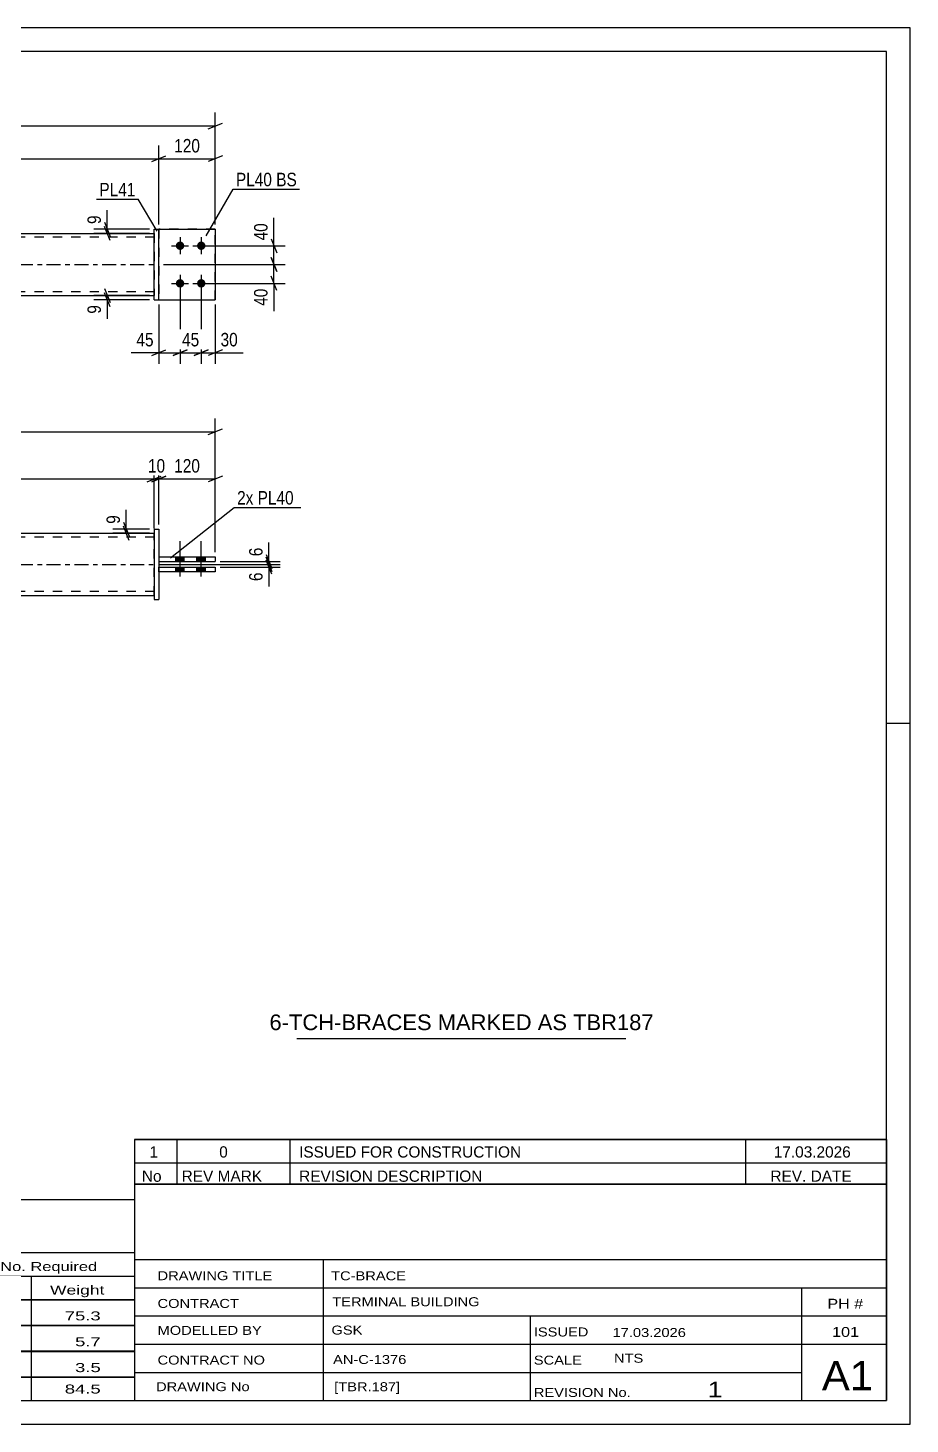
# Model space of a CAD drawing. Header units: millimetres. Extents: x 0 to 420, y 0 to 297.
# Drawn here: x 232.3 to 420, y 0 to 297 of the extents above; entities that cross this region are included whole.
import ezdxf

# ---------------------------------------------------------------- set-up
doc = ezdxf.new("R2010")
doc.units = ezdxf.units.MM
doc.linetypes.add('DXK_LINE_DOT2', pattern=[3.9198, 1.9599, -1.9599])
doc.linetypes.add('DXK_LINE_DOT3', pattern=[5.9187, 2.979, -0.9799, 0.9799, -0.9799])
doc.styles.add('Arial', font='ARIAL.TTF', dxfattribs={"height": 0.2})
doc.styles.add('Arial Narrow', font='ARIALN.TTF', dxfattribs={"height": 0.2})

# ---------------------------------------------------------------- blocks, each defined once
blk = doc.blocks.new('Unknown-580550448-1163')
at = {"color": 5, "linetype": 'Continuous'}
for p, q in [((420, 297), (0, 297)), ((420, 0), (420, 297)), ((415, 292), (5, 292)), ((415, 5), (415, 292)), ((420, 149), (415, 149)), ((5, 5), (415, 5)), ((0, 0), (420, 0))]:
    blk.add_line(p, q, dxfattribs=at)
blk = doc.blocks.new('Part-580550448-2104 - 2098')
at = {"linetype": 'Continuous'}
blk.add_hatch(color=2, dxfattribs=at).paths.add_polyline_path([(229.17, 176.29), (228.37, 177.69), (229.97, 177.69)])
at = {"color": 2, "linetype": 'Continuous'}
for p, q in [((83.07, 189.49), (171.07, 189.49)), ((171.17, 189.49), (259.17, 189.49)), ((83.07, 176.29), (171.07, 176.29)), ((171.17, 176.29), (259.17, 176.29)), ((229.17, 176.29), (228.37, 177.69)), ((228.37, 177.69), (229.97, 177.69)), ((229.97, 177.69), (229.17, 176.29))]:
    blk.add_line(p, q, dxfattribs=at)
at = {"color": 7, "linetype": 'DXK_LINE_DOT2'}
for p, q in [((83.07, 176.29), (83.07, 189.49)), ((171.07, 188.69), (83.07, 188.69)), ((259.17, 188.69), (171.17, 188.69)), ((259.17, 176.29), (259.17, 189.49)), ((171.07, 177.09), (83.07, 177.09)), ((259.17, 177.09), (171.17, 177.09))]:
    blk.add_line(p, q, dxfattribs=at)
at = {"color": 7, "linetype": 'DXK_LINE_DOT3'}
for p, q in [((83.07, 182.89), (171.07, 182.89)), ((171.17, 182.89), (259.17, 182.89))]:
    blk.add_line(p, q, dxfattribs=at)
at = {"color": 2, "linetype": 'Continuous'}
blk.add_circle((229.17, 177.19), 1, dxfattribs=at)
blk = doc.blocks.new('Part-580550448-2117 - 2098')
at = {"color": 2, "linetype": 'Continuous'}
for p, q in [((259.17, 190.39), (259.17, 175.39)), ((259.17, 190.39), (260.17, 190.39)), ((260.17, 190.39), (260.17, 175.39)), ((259.17, 175.39), (260.17, 175.39))]:
    blk.add_line(p, q, dxfattribs=at)
blk = doc.blocks.new('Part-580550448-2109 - 2098')
at = {"color": 2, "linetype": 'Continuous'}
for p, q in [((260.17, 181.29), (260.17, 182.29)), ((260.17, 182.29), (272.17, 182.29)), ((272.17, 181.29), (260.17, 181.29)), ((272.17, 182.29), (272.17, 181.29))]:
    blk.add_line(p, q, dxfattribs=at)
blk = doc.blocks.new('Part-580550448-2114 - 2098')
at = {"color": 2, "linetype": 'Continuous'}
for p, q in [((260.17, 184.49), (260.17, 183.49)), ((260.17, 184.49), (272.17, 184.49)), ((272.17, 184.49), (272.17, 183.49)), ((260.17, 183.49), (272.17, 183.49))]:
    blk.add_line(p, q, dxfattribs=at)
blk = doc.blocks.new('Bolt-580550448-2131 - 2098')
at = {"linetype": 'Continuous'}
for points in [[(265.57, 184.49), (263.77, 184.49), (263.77, 183.49), (265.57, 183.49)], [(265.57, 184.49), (263.77, 184.49), (263.77, 183.49), (265.57, 183.49)], [(270.07, 184.49), (268.27, 184.49), (268.27, 183.49), (270.07, 183.49)], [(270.07, 184.49), (268.27, 184.49), (268.27, 183.49), (270.07, 183.49)], [(265.57, 182.29), (263.77, 182.29), (263.77, 181.29), (265.57, 181.29)], [(265.57, 182.29), (263.77, 182.29), (263.77, 181.29), (265.57, 181.29)], [(270.07, 182.29), (268.27, 182.29), (268.27, 181.29), (270.07, 181.29)], [(270.07, 182.29), (268.27, 182.29), (268.27, 181.29), (270.07, 181.29)]]:
    blk.add_hatch(color=1, dxfattribs=at).paths.add_polyline_path(points)
at = {"color": 1, "linetype": 'Continuous'}
for p, q in [((264.67, 180.29), (264.67, 187.79)), ((264.67, 180.29), (264.67, 187.79)), ((269.17, 180.29), (269.17, 187.79)), ((269.17, 180.29), (269.17, 187.79)), ((263.77, 183.49), (263.77, 184.49)), ((263.77, 183.49), (263.77, 184.49)), ((265.57, 183.49), (265.57, 184.49)), ((265.57, 183.49), (265.57, 184.49)), ((268.27, 183.49), (268.27, 184.49)), ((268.27, 183.49), (268.27, 184.49)), ((270.07, 183.49), (270.07, 184.49)), ((270.07, 183.49), (270.07, 184.49)), ((263.77, 181.29), (263.77, 182.29)), ((263.77, 181.29), (263.77, 182.29)), ((265.57, 181.29), (265.57, 182.29)), ((265.57, 181.29), (265.57, 182.29)), ((268.27, 181.29), (268.27, 182.29)), ((268.27, 181.29), (268.27, 182.29)), ((270.07, 181.29), (270.07, 182.29)), ((270.07, 181.29), (270.07, 182.29))]:
    blk.add_line(p, q, dxfattribs=at)
blk = doc.blocks.new('Part-580550448-1754 - 1723')
at = {"color": 7, "linetype": 'DXK_LINE_DOT2'}
for p, q in [((272.17, 254.16), (260.17, 254.16)), ((260.17, 254.16), (260.17, 239.16)), ((272.17, 239.16), (272.17, 254.16)), ((260.17, 239.16), (272.17, 239.16))]:
    blk.add_line(p, q, dxfattribs=at)
blk = doc.blocks.new('Part-580550448-1729 - 1723')
at = {"color": 2, "linetype": 'Continuous'}
for p, q in [((83.07, 253.26), (171.07, 253.26)), ((171.17, 253.26), (259.17, 253.26)), ((83.07, 240.06), (171.07, 240.06)), ((171.17, 240.06), (259.17, 240.06))]:
    blk.add_line(p, q, dxfattribs=at)
at = {"color": 7, "linetype": 'DXK_LINE_DOT2'}
for p, q in [((83.07, 240.06), (83.07, 253.26)), ((171.07, 252.46), (83.07, 252.46)), ((259.17, 252.46), (171.17, 252.46)), ((259.17, 253.26), (259.17, 240.06)), ((171.07, 240.86), (83.07, 240.86)), ((259.17, 240.86), (171.17, 240.86))]:
    blk.add_line(p, q, dxfattribs=at)
at = {"color": 7, "linetype": 'DXK_LINE_DOT3'}
for p, q in [((83.07, 246.66), (171.07, 246.66)), ((171.17, 246.66), (259.17, 246.66))]:
    blk.add_line(p, q, dxfattribs=at)
blk = doc.blocks.new('Part-580550448-1759 - 1723')
at = {"color": 2, "linetype": 'Continuous'}
for p, q in [((260.17, 254.16), (272.17, 254.16)), ((272.17, 254.16), (272.17, 239.16)), ((260.17, 239.16), (272.17, 239.16))]:
    blk.add_line(p, q, dxfattribs=at)
at = {"color": 7, "linetype": 'DXK_LINE_DOT2'}
blk.add_line((260.17, 254.16), (260.17, 239.16), dxfattribs=at)
blk = doc.blocks.new('Part-580550448-1764 - 1723')
at = {"color": 2, "linetype": 'Continuous'}
for p, q in [((259.17, 239.16), (259.17, 254.16)), ((259.17, 254.16), (260.17, 254.16)), ((260.17, 239.16), (260.17, 254.16)), ((259.17, 239.16), (260.17, 239.16))]:
    blk.add_line(p, q, dxfattribs=at)
blk = doc.blocks.new('Bolt-580550448-1776 - 1723')
at = {"linetype": 'Continuous'}
for points in [[(264.67, 251.56, -1), (264.67, 249.76, -1)], [(269.17, 251.56, -1), (269.17, 249.76, -1)], [(264.67, 243.56, -1), (264.67, 241.76, -1)], [(269.17, 243.56, -1), (269.17, 241.76, -1)]]:
    blk.add_hatch(color=1, dxfattribs=at).paths.add_polyline_path(points)
at = {"color": 1, "linetype": 'Continuous'}
for p, q in [((264.67, 252.46), (264.67, 248.86)), ((269.17, 252.46), (269.17, 248.86)), ((262.87, 250.66), (266.47, 250.66)), ((267.37, 250.66), (270.97, 250.66)), ((264.67, 244.46), (264.67, 240.86)), ((269.17, 244.46), (269.17, 240.86)), ((262.87, 242.66), (266.47, 242.66)), ((267.37, 242.66), (270.97, 242.66))]:
    blk.add_line(p, q, dxfattribs=at)
blk = doc.blocks.new('StraightDimension-580550448-2258 - 2098')
at = {"color": 7, "linetype": 'Continuous'}
for p, q in [((70.07, 185.49), (70.07, 213.93)), ((272.17, 185.49), (272.17, 213.93)), ((71.57, 211.68), (68.57, 210.48)), ((70.07, 211.08), (272.17, 211.08)), ((270.67, 210.48), (273.67, 211.68))]:
    blk.add_line(p, q, dxfattribs=at)
at = {"color": 0}
blk.add_wipeout([(175.37, 211.83), (175.37, 216.03), (166.86, 216.03), (166.86, 211.83)], dxfattribs=at)
at = {"color": 3, "style": 'Arial Narrow'}
blk.add_text('2677', height=2.863, dxfattribs=at).set_placement((167.46, 212.43))
blk = doc.blocks.new('StraightDimension-580550448-2302 - 2098')
at = {"color": 7, "linetype": 'Continuous'}
for p, q in [((258.17, 190.39), (250.38, 190.39)), ((252.63, 191.89), (253.83, 188.89)), ((253.83, 187.99), (252.63, 190.99)), ((253.23, 189.49), (253.23, 190.39)), ((258.17, 189.49), (250.38, 189.49))]:
    blk.add_line(p, q, dxfattribs=at)
at = {"color": 0}
blk.add_wipeout([(252.48, 193.94), (248.28, 193.94), (248.28, 190.91), (252.48, 190.91)], dxfattribs=at)
at = {"color": 7, "linetype": 'Continuous'}
blk.add_line((253.23, 190.39), (253.23, 194.46), dxfattribs=at)
blk.add_line((253.23, 190.39), (253.23, 194.46), dxfattribs=at)
at = {"color": 3, "style": 'Arial Narrow'}
blk.add_text('9', height=2.86, rotation=90.0002, dxfattribs=at).set_placement((251.88, 191.51))
blk = doc.blocks.new('StraightDimension-580550448-2174 - 2098')
at = {"color": 7, "linetype": 'Continuous'}
for p, q in [((260.17, 191.39), (260.17, 203.91)), ((272.17, 185.49), (272.17, 203.91)), ((258.67, 200.46), (261.67, 201.66)), ((260.17, 201.06), (272.17, 201.06)), ((273.67, 201.66), (270.67, 200.46))]:
    blk.add_line(p, q, dxfattribs=at)
at = {"color": 0}
blk.add_wipeout([(269.51, 201.81), (269.51, 206.01), (262.82, 206.01), (262.82, 201.81)], dxfattribs=at)
at = {"color": 3, "style": 'Arial Narrow'}
blk.add_text('120', height=2.863, dxfattribs=at).set_placement((263.42, 202.41))
blk = doc.blocks.new('StraightDimension-580550448-2184 - 2098')
at = {"color": 7, "linetype": 'Continuous'}
for p, q in [((83.07, 190.49), (83.07, 203.91)), ((259.17, 190.49), (259.17, 203.91)), ((84.57, 201.66), (81.57, 200.46)), ((83.07, 201.06), (259.17, 201.06)), ((257.67, 200.46), (260.67, 201.66))]:
    blk.add_line(p, q, dxfattribs=at)
at = {"color": 0}
blk.add_wipeout([(175.37, 201.81), (175.37, 206.01), (166.86, 206.01), (166.86, 201.81)], dxfattribs=at)
at = {"color": 3, "style": 'Arial Narrow'}
blk.add_text('2417', height=2.863, dxfattribs=at).set_placement((167.46, 202.41))
blk = doc.blocks.new('StraightDimension-580550448-2214 - 2098')
at = {"color": 7, "linetype": 'Continuous'}
for p, q in [((259.17, 190.49), (259.17, 203.91)), ((260.17, 191.39), (260.17, 203.91)), ((257.67, 200.46), (260.67, 201.66)), ((261.67, 201.66), (258.67, 200.46)), ((259.17, 201.06), (260.17, 201.06))]:
    blk.add_line(p, q, dxfattribs=at)
at = {"color": 0}
blk.add_wipeout([(262.09, 201.81), (262.09, 206.01), (257.24, 206.01), (257.24, 201.81)], dxfattribs=at)
at = {"color": 3, "style": 'Arial Narrow'}
blk.add_text('10', height=2.863, dxfattribs=at).set_placement((257.84, 202.41))
blk = doc.blocks.new('StraightDimension-580550448-2269 - 2098')
at = {"color": 7, "linetype": 'Continuous'}
for p, q in [((282.97, 184.99), (284.17, 181.99)), ((284.17, 181.39), (282.97, 184.39)), ((260.17, 182.89), (285.97, 182.89)), ((273.17, 183.49), (285.97, 183.49)), ((283.57, 182.89), (283.57, 183.49))]:
    blk.add_line(p, q, dxfattribs=at)
at = {"color": 0}
blk.add_wipeout([(282.82, 187.04), (278.62, 187.04), (278.62, 184.01), (282.82, 184.01)], dxfattribs=at)
at = {"color": 7, "linetype": 'Continuous'}
blk.add_line((283.57, 183.49), (283.57, 187.56), dxfattribs=at)
blk.add_line((283.57, 183.49), (283.57, 187.56), dxfattribs=at)
at = {"color": 3, "style": 'Arial Narrow'}
blk.add_text('6', height=2.86, rotation=90.0002, dxfattribs=at).set_placement((282.22, 184.61))
blk = doc.blocks.new('StraightDimension-580550448-2285 - 2098')
at = {"color": 7, "linetype": 'Continuous'}
for p, q in [((282.97, 184.39), (284.17, 181.39)), ((260.17, 182.89), (285.97, 182.89)), ((273.17, 182.29), (285.97, 182.29)), ((284.17, 180.79), (282.97, 183.79)), ((283.57, 182.29), (283.57, 182.89))]:
    blk.add_line(p, q, dxfattribs=at)
at = {"color": 0}
blk.add_wipeout([(282.82, 181.76), (278.62, 181.76), (278.62, 178.73), (282.82, 178.73)], dxfattribs=at)
at = {"color": 7, "linetype": 'Continuous'}
blk.add_line((283.57, 182.29), (283.57, 178.21), dxfattribs=at)
blk.add_line((283.57, 182.29), (283.57, 178.21), dxfattribs=at)
at = {"color": 3, "style": 'Arial Narrow'}
blk.add_text('6', height=2.86, rotation=90.0002, dxfattribs=at).set_placement((282.22, 179.33))
blk = doc.blocks.new('StraightDimension-580550448-1886 - 1723')
at = {"color": 7, "linetype": 'Continuous'}
for p, q in [((248.57, 241.56), (249.77, 238.56)), ((249.77, 237.66), (248.57, 240.66)), ((258.17, 240.06), (246.32, 240.06)), ((258.17, 239.16), (246.32, 239.16)), ((249.17, 239.16), (249.17, 240.06))]:
    blk.add_line(p, q, dxfattribs=at)
at = {"color": 0}
blk.add_wipeout([(248.42, 238.64), (244.22, 238.64), (244.22, 235.61), (248.42, 235.61)], dxfattribs=at)
at = {"color": 7, "linetype": 'Continuous'}
blk.add_line((249.17, 239.16), (249.17, 235.08), dxfattribs=at)
blk.add_line((249.17, 239.16), (249.17, 235.08), dxfattribs=at)
at = {"color": 3, "style": 'Arial Narrow'}
blk.add_text('9', height=2.86, rotation=90.0002, dxfattribs=at).set_placement((247.82, 236.21))
blk = doc.blocks.new('StraightDimension-580550448-1837 - 1723')
at = {"color": 7, "linetype": 'Continuous'}
for p, q in [((264.67, 241.66), (264.67, 225.51)), ((260.17, 238.16), (260.17, 225.51)), ((258.67, 227.31), (261.67, 228.51)), ((260.17, 227.91), (264.67, 227.91)), ((266.17, 228.51), (263.17, 227.31))]:
    blk.add_line(p, q, dxfattribs=at)
at = {"color": 0}
blk.add_wipeout([(259.64, 228.66), (259.64, 232.86), (254.78, 232.86), (254.78, 228.66)], dxfattribs=at)
at = {"color": 7, "linetype": 'Continuous'}
blk.add_line((260.17, 227.91), (254.26, 227.91), dxfattribs=at)
blk.add_line((260.17, 227.91), (254.26, 227.91), dxfattribs=at)
at = {"color": 3, "style": 'Arial Narrow'}
blk.add_text('45', height=2.863, dxfattribs=at).set_placement((255.38, 229.26))
blk = doc.blocks.new('StraightDimension-580550448-2026 - 1723')
at = {"color": 7, "linetype": 'Continuous'}
for p, q in [((82.07, 255.16), (82.07, 272.01)), ((260.17, 255.16), (260.17, 272.01)), ((83.57, 269.76), (80.57, 268.56)), ((82.07, 269.16), (260.17, 269.16)), ((258.67, 268.56), (261.67, 269.76))]:
    blk.add_line(p, q, dxfattribs=at)
at = {"color": 0}
blk.add_wipeout([(175.37, 269.91), (175.37, 274.11), (166.86, 274.11), (166.86, 269.91)], dxfattribs=at)
at = {"color": 3, "style": 'Arial Narrow'}
blk.add_text('2437', height=2.863, dxfattribs=at).set_placement((167.46, 270.51))
blk = doc.blocks.new('StraightDimension-580550448-1802 - 1723')
at = {"color": 7, "linetype": 'Continuous'}
for p, q in [((269.17, 241.66), (269.17, 225.51)), ((272.17, 238.16), (272.17, 225.51)), ((267.67, 227.31), (270.67, 228.51)), ((269.17, 227.91), (272.17, 227.91)), ((273.67, 228.51), (270.67, 227.31))]:
    blk.add_line(p, q, dxfattribs=at)
at = {"color": 0}
blk.add_wipeout([(277.55, 228.66), (277.55, 232.86), (272.69, 232.86), (272.69, 228.66)], dxfattribs=at)
at = {"color": 7, "linetype": 'Continuous'}
blk.add_line((272.17, 227.91), (278.07, 227.91), dxfattribs=at)
blk.add_line((272.17, 227.91), (278.07, 227.91), dxfattribs=at)
at = {"color": 3, "style": 'Arial Narrow'}
blk.add_text('30', height=2.863, dxfattribs=at).set_placement((273.29, 229.26))
blk = doc.blocks.new('StraightDimension-580550448-1821 - 1723')
at = {"color": 7, "linetype": 'Continuous'}
for p, q in [((264.67, 241.66), (264.67, 225.51)), ((269.17, 241.66), (269.17, 225.51)), ((263.17, 227.31), (266.17, 228.51)), ((264.67, 227.91), (269.17, 227.91)), ((270.67, 228.51), (267.67, 227.31))]:
    blk.add_line(p, q, dxfattribs=at)
at = {"color": 0}
blk.add_wipeout([(269.34, 228.66), (269.34, 232.86), (264.49, 232.86), (264.49, 228.66)], dxfattribs=at)
at = {"color": 3, "style": 'Arial Narrow'}
blk.add_text('45', height=2.863, dxfattribs=at).set_placement((265.09, 229.26))
blk = doc.blocks.new('StraightDimension-580550448-1860 - 1723')
at = {"color": 7, "linetype": 'Continuous'}
for p, q in [((261.17, 246.66), (287.03, 246.66)), ((284.03, 248.16), (285.23, 245.16)), ((284.63, 242.66), (284.63, 246.66)), ((285.23, 241.16), (284.03, 244.16)), ((270.17, 242.66), (287.03, 242.66))]:
    blk.add_line(p, q, dxfattribs=at)
at = {"color": 0}
blk.add_wipeout([(283.88, 242.14), (279.68, 242.14), (279.68, 237.28), (283.88, 237.28)], dxfattribs=at)
at = {"color": 7, "linetype": 'Continuous'}
blk.add_line((284.63, 242.66), (284.63, 236.76), dxfattribs=at)
blk.add_line((284.63, 242.66), (284.63, 236.76), dxfattribs=at)
at = {"color": 3, "style": 'Arial Narrow'}
blk.add_text('40', height=2.863, rotation=90.0002, dxfattribs=at).set_placement((283.28, 237.88))
blk = doc.blocks.new('StraightDimension-580550448-1869 - 1723')
at = {"color": 7, "linetype": 'Continuous'}
for p, q in [((270.17, 250.66), (287.03, 250.66)), ((284.03, 252.16), (285.23, 249.16)), ((284.63, 246.66), (284.63, 250.66)), ((261.17, 246.66), (287.03, 246.66)), ((285.23, 245.16), (284.03, 248.16))]:
    blk.add_line(p, q, dxfattribs=at)
at = {"color": 0}
blk.add_wipeout([(283.88, 256.04), (279.68, 256.04), (279.68, 251.19), (283.88, 251.19)], dxfattribs=at)
at = {"color": 7, "linetype": 'Continuous'}
blk.add_line((284.63, 250.66), (284.63, 256.57), dxfattribs=at)
blk.add_line((284.63, 250.66), (284.63, 256.57), dxfattribs=at)
at = {"color": 3, "style": 'Arial Narrow'}
blk.add_text('40', height=2.863, rotation=90.0002, dxfattribs=at).set_placement((283.28, 251.79))
blk = doc.blocks.new('StraightDimension-580550448-1893 - 1723')
at = {"color": 7, "linetype": 'Continuous'}
for p, q in [((248.57, 255.66), (249.77, 252.66)), ((258.17, 254.16), (246.32, 254.16)), ((258.17, 253.26), (246.32, 253.26)), ((249.77, 251.76), (248.57, 254.76)), ((249.17, 253.26), (249.17, 254.16))]:
    blk.add_line(p, q, dxfattribs=at)
at = {"color": 0}
blk.add_wipeout([(248.42, 257.72), (244.22, 257.72), (244.22, 254.69), (248.42, 254.69)], dxfattribs=at)
at = {"color": 7, "linetype": 'Continuous'}
blk.add_line((249.17, 254.16), (249.17, 258.24), dxfattribs=at)
blk.add_line((249.17, 254.16), (249.17, 258.24), dxfattribs=at)
at = {"color": 3, "style": 'Arial Narrow'}
blk.add_text('9', height=2.86, rotation=90.0002, dxfattribs=at).set_placement((247.82, 255.29))
blk = doc.blocks.new('StraightDimension-580550448-1984 - 1723')
at = {"color": 7, "linetype": 'Continuous'}
for p, q in [((71.57, 276.76), (68.57, 275.56)), ((70.07, 255.16), (70.07, 279.01)), ((270.67, 275.56), (273.67, 276.76)), ((272.17, 255.16), (272.17, 279.01)), ((70.07, 276.16), (272.17, 276.16))]:
    blk.add_line(p, q, dxfattribs=at)
at = {"color": 0}
blk.add_wipeout([(175.37, 276.91), (175.37, 281.11), (166.86, 281.11), (166.86, 276.91)], dxfattribs=at)
at = {"color": 3, "style": 'Arial Narrow'}
blk.add_text('2677', height=2.863, dxfattribs=at).set_placement((167.46, 277.51))
blk = doc.blocks.new('StraightDimension-580550448-2004 - 1723')
at = {"color": 7, "linetype": 'Continuous'}
for p, q in [((260.17, 255.16), (260.17, 272.01)), ((272.17, 255.16), (272.17, 272.01)), ((258.67, 268.56), (261.67, 269.76)), ((260.17, 269.16), (272.17, 269.16)), ((273.67, 269.76), (270.67, 268.56))]:
    blk.add_line(p, q, dxfattribs=at)
at = {"color": 0}
blk.add_wipeout([(269.51, 269.91), (269.51, 274.11), (262.82, 274.11), (262.82, 269.91)], dxfattribs=at)
at = {"color": 3, "style": 'Arial Narrow'}
blk.add_text('120', height=2.863, dxfattribs=at).set_placement((263.42, 270.51))
blk = doc.blocks.new('Unknown-580550448-3315')
at = {"color": 7, "linetype": 'Continuous'}
for p, q in [((255, 60.55), (415, 60.55)), ((415, 60.55), (255, 60.55)), ((255, 60.55), (255, 55.55)), ((264, 60.55), (264, 55.55)), ((288, 60.55), (288, 55.55)), ((385, 60.55), (385, 55.55)), ((415, 60.55), (415, 55.55)), ((255, 55.55), (415, 55.55)), ((255, 55.55), (255, 51.05)), ((255, 55.55), (415, 55.55)), ((264, 55.55), (264, 51.05)), ((288, 55.55), (288, 51.05)), ((385, 55.55), (385, 51.05)), ((415, 55.55), (415, 51.05)), ((415, 51.05), (255, 51.05))]:
    blk.add_line(p, q, dxfattribs=at)
at = {"color": 7, "linetype": 'Continuous', "style": 'Arial Narrow'}
for s, height, width, p in [('1', 2.39, 1.196471, (258.16, 56.7)), ('0', 2.39, 1.196471, (273, 56.7)), ('ISSUED FOR CONSTRUCTION', 2.3861, 1.196471, (290, 56.7)), ('17.03.2026', 2.386, 1.196471, (391, 56.7)), ('No', 2.386, 1.2, (256.54, 51.55)), ('REV MARK', 2.386, 1.2, (265, 51.55)), ('REVISION DESCRIPTION', 2.3861, 1.2, (290, 51.55)), ('REV. DATE', 2.386, 1.2, (390.28, 51.55))]:
    blk.add_text(s, height=height, dxfattribs=dict(at, width=width)).set_placement(p)
blk = doc.blocks.new('Unknown-580550448-3314')
at = {"color": 7, "linetype": 'Continuous'}
for p, q in [((255, 51.05), (255, 5)), ((255, 51.05), (415, 51.05)), ((415, 51), (415, 5)), ((255, 35), (415, 35)), ((295.14, 35), (295.14, 5)), ((255, 29), (415, 29)), ((397, 5.05), (397, 29.05)), ((255, 23), (415, 23)), ((339.14, 23), (339.14, 5)), ((255, 17), (415, 17)), ((255, 11), (397, 11)), ((255, 5), (415, 5))]:
    blk.add_line(p, q, dxfattribs=at)
at = {"color": 7, "style": 'Arial Narrow'}
for s, height, width, p in [('DRAWING TITLE', 1.9089, 1.425378, (259.88, 30.61)), ('TC-BRACE', 1.909, 1.425378, (296.81, 30.59)), ('TERMINAL BUILDING', 1.9089, 1.425378, (297.06, 25.07)), ('CONTRACT', 1.909, 1.425378, (259.88, 24.71)), ('MODELLED BY', 1.9089, 1.425378, (259.88, 18.98)), ('GSK', 1.909, 1.425378, (296.88, 19.04)), ('ISSUED', 1.909, 1.425378, (339.94, 18.64)), ('17.03.2026', 1.909, 1.425378, (356.69, 18.52)), ('CONTRACT NO', 1.9089, 1.425378, (259.88, 12.66)), ('AN-C-1376', 1.909, 1.425378, (297.23, 12.78)), ('SCALE', 1.909, 1.425378, (339.94, 12.65)), ('A1', 6.204, 1.25, (401.24, 7.2)), ('DRAWING No', 1.909, 1.425378, (259.56, 7)), ('[TBR.187]', 1.909, 1.425378, (297.46, 6.99)), ('1', 3.34, 1.5, (376.91, 5.68)), ('REVISION No.', 1.9089, 1.425378, (339.94, 5.77))]:
    blk.add_text(s, height=height, dxfattribs=dict(at, width=width)).set_placement(p)
at = {"color": 7, "linetype": 'Continuous', "style": 'Arial Narrow'}
for s, height, width, p in [('PH #', 2.1, 1.42538, (402.4, 24.55)), ('101', 2.1, 1.42538, (403.41, 18.55)), ('NTS', 1.909, 1.425378, (357, 13.05))]:
    blk.add_text(s, height=height, dxfattribs=dict(at, width=width)).set_placement(p)
blk = doc.blocks.new('Unknown-580550448-3316')
at = {"color": 7, "linetype": 'Continuous'}
for p, q in [((95, 47.75), (255, 47.75)), ((95, 36.5), (95, 47.75)), ((255, 47.75), (255, 36.5)), ((95, 36.5), (255, 36.5)), ((95, 36.5), (95, 31.5)), ((255, 36.5), (255, 31.5)), ((95, 31.5), (255, 31.5)), ((95, 31.5), (95, 26.5)), ((119, 31.5), (119, 26.5)), ((154.5, 31.5), (154.5, 26.5)), ((180.5, 31.5), (180.5, 26.5)), ((193.5, 31.5), (193.5, 26.5)), ((211, 31.5), (211, 26.5)), ((233, 31.5), (233, 26.5)), ((255, 31.5), (255, 26.5)), ((95, 26.5), (255, 26.5)), ((95, 26.45), (95, 21.05)), ((95, 26.45), (255, 26.45)), ((119, 26.5), (119, 21)), ((154.5, 26.5), (154.5, 21)), ((180.5, 26.5), (180.5, 21)), ((193.5, 26.5), (193.5, 21)), ((211, 26.5), (211, 21)), ((233, 26.5), (233, 21)), ((255, 26.45), (255, 21.05)), ((95, 21.05), (255, 21.05)), ((95, 20.95), (95, 15.55)), ((95, 20.95), (255, 20.95)), ((119, 21), (119, 15.5)), ((154.5, 21), (154.5, 15.5)), ((180.5, 21), (180.5, 15.5)), ((193.5, 21), (193.5, 15.5)), ((211, 21), (211, 15.5)), ((233, 21), (233, 15.5)), ((255, 20.95), (255, 15.55)), ((95, 15.55), (255, 15.55)), ((95, 15.45), (95, 10.05)), ((95, 15.45), (255, 15.45)), ((119, 15.5), (119, 10)), ((154.5, 15.5), (154.5, 10)), ((180.5, 15.5), (180.5, 10)), ((193.5, 15.5), (193.5, 10)), ((211, 15.5), (211, 10)), ((233, 15.5), (233, 10)), ((255, 15.45), (255, 10.05)), ((95, 10.05), (255, 10.05)), ((95, 10), (255, 10)), ((95, 10), (95, 5)), ((211, 10), (211, 5)), ((233, 10), (233, 5)), ((255, 10), (255, 5)), ((95, 5), (255, 5))]:
    blk.add_line(p, q, dxfattribs=at)
at = {"color": 7, "style": 'Arial Narrow'}
for s, height, width, p in [('GENERAL NOTES & WELD DETAILS :', 2.8633, 1.4, (96.15, 40.06)), ('REFER TYP DRAWING TYP-01', 1.9089, 1.6, (179.7, 40.16)), ("MATERIAL LIST FOR ASSEMBLY MK'D", 1.9089, 1.6, (96.15, 32.56)), ('TBR187', 1.909, 1.794707, (187.59, 32.47)), ('6', 1.91, 1.794707, (217.08, 32.56)), ('No. Required', 1.9089, 1.6, (226.41, 32.56)), ('Mark', 1.909, 1.7, (96.34, 27.5)), ('Profile', 1.909, 1.7, (129.41, 27.5)), ('Material', 1.909, 1.7, (159.54, 27.56)), ('No.', 1.909, 1.7, (184.5, 27.56)), ('Length', 1.909, 1.7, (195, 27.56)), ('Area', 1.909, 1.7, (217.5, 27.56)), ('Weight', 1.909, 1.7, (237, 27.56))]:
    blk.add_text(s, height=height, dxfattribs=dict(at, width=width)).set_placement(p)
at = {"color": 7, "linetype": 'Continuous', "style": 'Arial Narrow'}
for s, height, width, p in [('TBR187', 1.909, 1.794707, (96.5, 22.06)), ('SHS132*8', 1.909, 1.794707, (121, 22.06)), ('E350', 1.909, 1.794707, (160.74, 22.06)), ('1', 1.91, 1.794707, (184.86, 22.06)), ('2417', 1.909, 1.794707, (197.58, 22.06)), ('1.3', 1.909, 1.794707, (221.32, 22.06)), ('75.3', 1.909, 1.794707, (240.14, 22.06)), ('PL40', 1.909, 1.794707, (96.5, 16.56)), ('PL10*120', 1.909, 1.794707, (121, 16.56)), ('E350', 1.909, 1.794707, (160.74, 16.56)), ('4', 1.91, 1.794707, (184.86, 16.56)), ('150', 1.909, 1.794707, (199.77, 16.56)), ('0.0', 1.909, 1.794707, (221.32, 16.56)), ('5.7', 1.909, 1.794707, (242.33, 16.56)), ('PL41', 1.909, 1.794707, (96.5, 11.06)), ('PL10*150', 1.909, 1.794707, (121, 11.06)), ('E350', 1.909, 1.794707, (160.74, 11.06)), ('2', 1.91, 1.794707, (184.86, 11.06)), ('150', 1.909, 1.794707, (199.77, 11.06)), ('0.1', 1.909, 1.794707, (221.32, 11.06)), ('3.5', 1.909, 1.794707, (242.33, 11.06)), ('Total', 1.909, 1.7, (197.33, 6.5)), ('1.5', 1.909, 1.794707, (220.83, 6.5)), ('84.5', 1.909, 1.794707, (240.14, 6.5))]:
    blk.add_text(s, height=height, dxfattribs=dict(at, width=width)).set_placement(p)
blk = doc.blocks.new('Unknown-580550448-3317')
at = {"color": 7, "linetype": 'Continuous'}
blk.add_line((289.5, 82.05), (359.5, 82.05), dxfattribs=at)
at = {"color": 7, "style": 'Arial'}
blk.add_text('6-TCH-BRACES MARKED AS TBR187', height=3.3428, dxfattribs=at).set_placement((283.69, 83.8))
blk = doc.blocks.new('MarkSet-580550448-2855 - 2098')
at = {"color": 0}
blk.add_wipeout([(280.27, 195.61), (280.27, 198.61), (276.8, 198.61), (276.8, 195.61)], dxfattribs=at)
blk.add_wipeout([(280.27, 195.61), (280.27, 198.61), (276.8, 198.61), (276.8, 195.61)], dxfattribs=at)
at = {"color": 30, "linetype": 'Continuous'}
blk.add_line((262.6, 184.26), (276.2, 195.01), dxfattribs=at)
at = {"color": 0}
blk.add_wipeout([(288.84, 195.61), (288.84, 198.61), (281.17, 198.61), (281.17, 195.61)], dxfattribs=at)
blk.add_wipeout([(288.84, 195.61), (288.84, 198.61), (281.17, 198.61), (281.17, 195.61)], dxfattribs=at)
at = {"color": 30, "linetype": 'Continuous'}
blk.add_line((276.2, 195.01), (290.34, 195.01), dxfattribs=at)
at = {"color": 3, "style": 'Arial Narrow'}
for s, p in [('2x', (276.8, 195.61)), ('PL40', (281.17, 195.61))]:
    blk.add_text(s, height=2.863, dxfattribs=at).set_placement(p)
blk = doc.blocks.new('Mark-580550448-1760 - 1723')
at = {"color": 0}
blk.add_wipeout([(255.18, 261.18), (255.18, 264.18), (247.5, 264.18), (247.5, 261.18)], dxfattribs=at)
blk.add_wipeout([(255.18, 261.18), (255.18, 264.18), (247.5, 264.18), (247.5, 261.18)], dxfattribs=at)
at = {"color": 30, "linetype": 'Continuous'}
for p in [(246.9, 260.58), (259.79, 253.73)]:
    blk.add_line(p, (255.78, 260.58), dxfattribs=at)
at = {"color": 3, "style": 'Arial Narrow'}
blk.add_text('PL41', height=2.863, dxfattribs=at).set_placement((247.5, 261.18))
blk = doc.blocks.new('MarkSet-580550448-2089 - 1723')
at = {"color": 0}
blk.add_wipeout([(284.23, 263.32), (284.23, 266.32), (276.55, 266.32), (276.55, 263.32)], dxfattribs=at)
blk.add_wipeout([(284.23, 263.32), (284.23, 266.32), (276.55, 266.32), (276.55, 263.32)], dxfattribs=at)
at = {"color": 30, "linetype": 'Continuous'}
blk.add_line((270.24, 252.8), (275.95, 262.72), dxfattribs=at)
at = {"color": 0}
blk.add_wipeout([(289.51, 263.32), (289.51, 266.32), (285.13, 266.32), (285.13, 263.32)], dxfattribs=at)
blk.add_wipeout([(289.51, 263.32), (289.51, 266.32), (285.13, 266.32), (285.13, 263.32)], dxfattribs=at)
at = {"color": 30, "linetype": 'Continuous'}
blk.add_line((275.95, 262.72), (290.11, 262.72), dxfattribs=at)
at = {"color": 3, "style": 'Arial Narrow'}
for s, p in [('PL40', (276.55, 263.32)), ('BS', (285.13, 263.32))]:
    blk.add_text(s, height=2.863, dxfattribs=at).set_placement(p)

msp = doc.modelspace()

# ---------------------------------------------------------------- block references
for name in ['Unknown-580550448-1163', 'Part-580550448-1729 - 1723', 'Part-580550448-1764 - 1723', 'Part-580550448-1754 - 1723', 'Part-580550448-1759 - 1723', 'Bolt-580550448-1776 - 1723', 'Part-580550448-2117 - 2098', 'Part-580550448-2104 - 2098', 'Bolt-580550448-2131 - 2098', 'Part-580550448-2114 - 2098', 'Part-580550448-2109 - 2098', 'Unknown-580550448-3317', 'Unknown-580550448-3315', 'Unknown-580550448-3314', 'Unknown-580550448-3316']:
    msp.add_blockref(name, (0, 0))

# ---------------------------------------------------------------- next in the draw order: block references
for name in ['StraightDimension-580550448-2026 - 1723', 'StraightDimension-580550448-1886 - 1723', 'StraightDimension-580550448-1802 - 1723', 'StraightDimension-580550448-2258 - 2098']:
    msp.add_blockref(name, (0, 0))

# ---------------------------------------------------------------- next in the draw order: block references
for name in ['StraightDimension-580550448-1893 - 1723', 'StraightDimension-580550448-1837 - 1723', 'StraightDimension-580550448-2302 - 2098']:
    msp.add_blockref(name, (0, 0))

# ---------------------------------------------------------------- next in the draw order: block references
for name in ['StraightDimension-580550448-1821 - 1723', 'StraightDimension-580550448-2174 - 2098']:
    msp.add_blockref(name, (0, 0))

# ---------------------------------------------------------------- next in the draw order: block references
for name in ['StraightDimension-580550448-1860 - 1723', 'StraightDimension-580550448-2184 - 2098', 'StraightDimension-580550448-2269 - 2098']:
    msp.add_blockref(name, (0, 0))

# ---------------------------------------------------------------- next in the draw order: block references
for name in ['StraightDimension-580550448-1869 - 1723', 'StraightDimension-580550448-2214 - 2098', 'StraightDimension-580550448-2285 - 2098']:
    msp.add_blockref(name, (0, 0))

# ---------------------------------------------------------------- next in the draw order: block references
for name in ['StraightDimension-580550448-1984 - 1723', 'MarkSet-580550448-2855 - 2098']:
    msp.add_blockref(name, (0, 0))

# ---------------------------------------------------------------- next in the draw order: block references
msp.add_blockref('StraightDimension-580550448-2004 - 1723', (0, 0))

# ---------------------------------------------------------------- next in the draw order: block references
for name in ['MarkSet-580550448-2089 - 1723', 'Mark-580550448-1760 - 1723']:
    msp.add_blockref(name, (0, 0))

doc.saveas('drawing.dxf')
